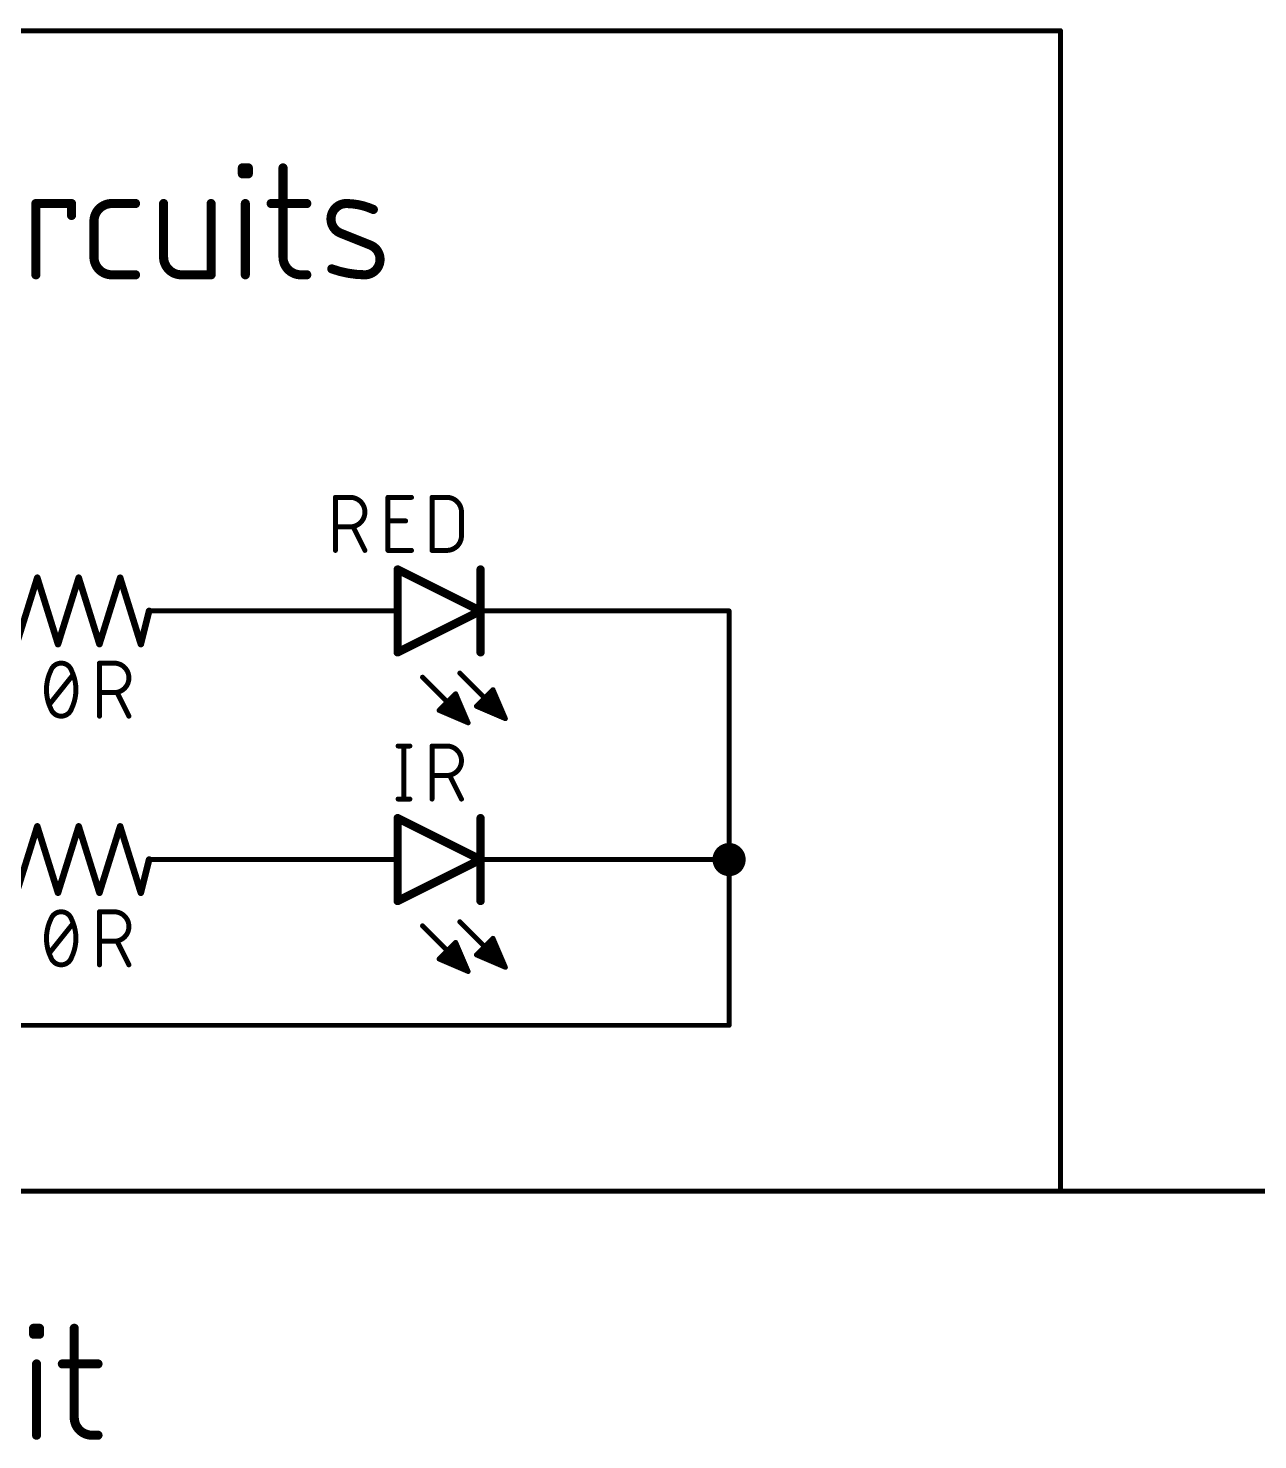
# Model space of a CAD drawing. Extents: x 0 to 150, y 0 to 89.
# Drawn here: x 42.01 to 79.71, y 45.72 to 88.98 of the extents above; entities that cross this region are included whole.
import ezdxf

# ---------------------------------------------------------------- set-up
doc = ezdxf.new("R2010")
doc.units = 0
for name, color, linetype in [('91', 122, 'CONTINUOUS'), ('94', 12, 'CONTINUOUS'), ('95', 251, 'CONTINUOUS'), ('96', 251, 'CONTINUOUS'), ('97', 251, 'CONTINUOUS')]:
    doc.layers.add(name, color=color, linetype=linetype)

msp = doc.modelspace()

# ---------------------------------------------------------------- linework, layer by layer
at = {"layer": '91', "const_width": 0.1524}
for points in [[(48.26, 71.12), (50.8, 71.12)], [(63.5, 71.12), (58.42, 71.12)], [(63.5, 63.5), (63.5, 71.12)], [(48.26, 63.5), (50.8, 63.5)], [(63.5, 63.5), (58.42, 63.5)], [(63.5, 58.42), (63.5, 63.5)], [(20.32, 58.42), (63.5, 58.42)]]:
    msp.add_lwpolyline(points, dxfattribs=at)
at = {"layer": '91'}
for points, const_width in [([(48.26, 71.1581, 1), (48.26, 71.0819)], 0.0762), ([(50.8, 71.0819, 1), (50.8, 71.1581)], 0.0762), ([(58.42, 71.1581, 1), (58.42, 71.0819)], 0.0762), ([(63.5381, 71.12, 1), (63.4619, 71.12)], 0.0762), ([(63.5, 71.0819, 1), (63.5, 71.1581)], 0.0762), ([(63.5, 63.246, 1), (63.5, 63.754, 1), (63.5, 63.246)], 0.508), ([(48.26, 63.5381, 1), (48.26, 63.4619)], 0.0762), ([(50.8, 63.4619, 1), (50.8, 63.5381)], 0.0762), ([(58.42, 63.5381, 1), (58.42, 63.4619)], 0.0762), ([(63.5381, 63.5, 1), (63.4619, 63.5)], 0.0762), ([(63.4619, 63.5, 1), (63.5381, 63.5)], 0.0762), ([(63.5, 63.4619, 1), (63.5, 63.5381)], 0.0762), ([(63.4619, 58.42, 1), (63.5381, 58.42)], 0.0762), ([(63.5, 58.3819, 1), (63.5, 58.4581)], 0.0762)]:
    msp.add_lwpolyline(points, format="xyb", dxfattribs=dict(at, const_width=const_width))
at = {"layer": '94'}
for points, const_width in [([(53.34, 72.39), (55.88, 71.12)], 0.254), ([(53.34, 72.39), (53.34, 71.12)], 0.254), ([(55.88, 72.39), (55.88, 71.12)], 0.254), ([(41.656, 70.104), (42.291, 72.136)], 0.2032), ([(42.291, 72.136), (42.926, 70.104)], 0.2032), ([(42.926, 70.104), (43.561, 72.136)], 0.2032), ([(43.561, 72.136), (44.196, 70.104)], 0.2032), ([(44.196, 70.104), (44.831, 72.136)], 0.2032), ([(44.831, 72.136), (45.466, 70.104)], 0.2032), ([(45.466, 70.104), (45.72, 71.12)], 0.2032), ([(48.26, 71.12), (45.72, 71.12)], 0.1524), ([(50.8, 71.12), (53.34, 71.12)], 0.1524), ([(55.88, 71.12), (53.34, 69.85)], 0.254), ([(53.34, 71.12), (53.34, 69.85)], 0.254), ([(55.88, 71.12), (55.88, 69.85)], 0.254), ([(58.42, 71.12), (55.88, 71.12)], 0.1524), ([(55.245, 69.215), (56.642, 67.818)], 0.1524), ([(54.102, 69.088), (55.499, 67.691)], 0.1524), ([(55.753, 68.199), (56.261, 68.707)], 0.1524), ([(56.261, 68.707), (56.642, 67.818)], 0.1524), ([(54.61, 68.072), (55.118, 68.58)], 0.1524), ([(54.864, 67.9631), (54.864, 68.326)], 0.1524), ([(55.0164, 67.8978), (55.0164, 68.4784)], 0.1524), ([(55.118, 68.58), (55.499, 67.691)], 0.1524), ([(55.1688, 67.8325), (55.1688, 68.4615)], 0.1524), ([(55.9308, 68.1228), (55.9308, 68.3768)], 0.1524), ([(56.0832, 68.0575), (56.0832, 68.5292)], 0.1524), ([(56.2356, 67.9922), (56.2356, 68.6816)], 0.1524), ([(56.388, 67.9269), (56.388, 68.4107)], 0.1524), ([(55.499, 67.691), (54.61, 68.072)], 0.1524), ([(54.7116, 68.0285), (54.7116, 68.1736)], 0.1524), ([(55.3212, 67.7672), (55.3212, 68.1059)], 0.1524), ([(56.642, 67.818), (55.753, 68.199)], 0.1524), ([(55.7784, 68.1881), (55.7784, 68.2244)], 0.1524), ([(56.5404, 67.8615), (56.5404, 68.0551)], 0.1524), ([(55.4736, 67.7019), (55.4736, 67.7503)], 0.1524), ([(53.34, 64.77), (55.88, 63.5)], 0.254), ([(53.34, 64.77), (53.34, 63.5)], 0.254), ([(55.88, 64.77), (55.88, 63.5)], 0.254), ([(41.656, 62.484), (42.291, 64.516)], 0.2032), ([(42.291, 64.516), (42.926, 62.484)], 0.2032), ([(42.926, 62.484), (43.561, 64.516)], 0.2032), ([(43.561, 64.516), (44.196, 62.484)], 0.2032), ([(44.196, 62.484), (44.831, 64.516)], 0.2032), ([(44.831, 64.516), (45.466, 62.484)], 0.2032), ([(45.466, 62.484), (45.72, 63.5)], 0.2032), ([(55.88, 63.5), (53.34, 62.23)], 0.254), ([(53.34, 63.5), (53.34, 62.23)], 0.254), ([(55.88, 63.5), (55.88, 62.23)], 0.254), ([(48.26, 63.5), (45.72, 63.5)], 0.1524), ([(50.8, 63.5), (53.34, 63.5)], 0.1524), ([(58.42, 63.5), (55.88, 63.5)], 0.1524), ([(54.102, 61.468), (55.499, 60.071)], 0.1524), ([(55.245, 61.595), (56.642, 60.198)], 0.1524), ([(54.61, 60.452), (55.118, 60.96)], 0.1524), ([(55.118, 60.96), (55.499, 60.071)], 0.1524), ([(55.753, 60.579), (56.261, 61.087)], 0.1524), ([(56.2356, 60.3722), (56.2356, 61.0616)], 0.1524), ([(56.261, 61.087), (56.642, 60.198)], 0.1524), ([(54.7116, 60.4085), (54.7116, 60.5536)], 0.1524), ([(54.864, 60.3431), (54.864, 60.706)], 0.1524), ([(55.0164, 60.2778), (55.0164, 60.8584)], 0.1524), ([(55.1688, 60.2125), (55.1688, 60.8415)], 0.1524), ([(55.3212, 60.1472), (55.3212, 60.4859)], 0.1524), ([(56.642, 60.198), (55.753, 60.579)], 0.1524), ([(55.7784, 60.5681), (55.7784, 60.6044)], 0.1524), ([(55.9308, 60.5028), (55.9308, 60.7568)], 0.1524), ([(56.0832, 60.4375), (56.0832, 60.9092)], 0.1524), ([(56.388, 60.3069), (56.388, 60.7907)], 0.1524), ([(55.499, 60.071), (54.61, 60.452)], 0.1524), ([(55.4736, 60.0819), (55.4736, 60.1303)], 0.1524), ([(56.5404, 60.2415), (56.5404, 60.4351)], 0.1524)]:
    msp.add_lwpolyline(points, dxfattribs=dict(at, const_width=const_width))
for points, const_width in [([(53.3684, 72.4468, 1), (53.3116, 72.3332)], 0.127), ([(53.4035, 72.39, 1), (53.2765, 72.39)], 0.127), ([(55.9435, 72.39, 1), (55.8165, 72.39)], 0.127), ([(42.3395, 72.1512, 1), (42.2425, 72.1208)], 0.1016), ([(42.3395, 72.1208, 1), (42.2425, 72.1512)], 0.1016), ([(43.6095, 72.1512, 1), (43.5125, 72.1208)], 0.1016), ([(43.6095, 72.1208, 1), (43.5125, 72.1512)], 0.1016), ([(44.8795, 72.1512, 1), (44.7825, 72.1208)], 0.1016), ([(44.8795, 72.1208, 1), (44.7825, 72.1512)], 0.1016), ([(45.7693, 71.1077, 1), (45.6707, 71.1323)], 0.1016), ([(45.72, 71.1581, 1), (45.72, 71.0819)], 0.0762), ([(48.26, 71.0819, 1), (48.26, 71.1581)], 0.0762), ([(50.8, 71.1581, 1), (50.8, 71.0819)], 0.0762), ([(53.4035, 71.12, 1), (53.2765, 71.12)], 0.127), ([(53.2765, 71.12, 1), (53.4035, 71.12)], 0.127), ([(53.34, 71.0819, 1), (53.34, 71.1581)], 0.0762), ([(55.9435, 71.12, 1), (55.8165, 71.12)], 0.127), ([(55.8165, 71.12, 1), (55.9435, 71.12)], 0.127), ([(55.9084, 71.0632, 1), (55.8516, 71.1768)], 0.127), ([(55.8516, 71.0632, 1), (55.9084, 71.1768)], 0.127), ([(55.88, 71.1581, 1), (55.88, 71.0819)], 0.0762), ([(58.42, 71.0819, 1), (58.42, 71.1581)], 0.0762), ([(42.8775, 70.1192, 1), (42.9745, 70.0888)], 0.1016), ([(42.8775, 70.0888, 1), (42.9745, 70.1192)], 0.1016), ([(44.1475, 70.1192, 1), (44.2445, 70.0888)], 0.1016), ([(44.1475, 70.0888, 1), (44.2445, 70.1192)], 0.1016), ([(45.4167, 70.1163, 1), (45.5153, 70.0917)], 0.1016), ([(45.4175, 70.0888, 1), (45.5145, 70.1192)], 0.1016), ([(53.3116, 69.9068, 1), (53.3684, 69.7932)], 0.127), ([(53.2765, 69.85, 1), (53.4035, 69.85)], 0.127), ([(55.8165, 69.85, 1), (55.9435, 69.85)], 0.127), ([(55.2719, 69.2419, 1), (55.2181, 69.1881)], 0.0762), ([(54.1289, 69.1149, 1), (54.0751, 69.0611)], 0.0762), ([(56.296, 68.722, 1), (56.226, 68.692)], 0.0762), ([(56.2879, 68.6801, 1), (56.2341, 68.7339)], 0.0762), ([(54.9021, 68.326, 1), (54.8259, 68.326)], 0.0762), ([(55.0545, 68.4784, 1), (54.9783, 68.4784)], 0.0762), ([(55.153, 68.595, 1), (55.083, 68.565)], 0.0762), ([(55.1449, 68.5531, 1), (55.0911, 68.6069)], 0.0762), ([(55.2069, 68.4615, 1), (55.1307, 68.4615)], 0.0762), ([(55.9689, 68.3768, 1), (55.8927, 68.3768)], 0.0762), ([(56.1213, 68.5292, 1), (56.0451, 68.5292)], 0.0762), ([(56.2737, 68.6816, 1), (56.1975, 68.6816)], 0.0762), ([(56.4261, 68.4107, 1), (56.3499, 68.4107)], 0.0762), ([(54.625, 68.107, 1), (54.595, 68.037)], 0.0762), ([(54.5831, 68.0989, 1), (54.6369, 68.0451)], 0.0762), ([(54.7497, 68.1736, 1), (54.6735, 68.1736)], 0.0762), ([(54.6735, 68.0285, 1), (54.7497, 68.0285)], 0.0762), ([(54.8259, 67.9631, 1), (54.9021, 67.9631)], 0.0762), ([(54.9783, 67.8978, 1), (55.0545, 67.8978)], 0.0762), ([(55.3593, 68.1059, 1), (55.2831, 68.1059)], 0.0762), ([(55.768, 68.234, 1), (55.738, 68.164)], 0.0762), ([(55.7261, 68.2259, 1), (55.7799, 68.1721)], 0.0762), ([(55.8165, 68.2244, 1), (55.7403, 68.2244)], 0.0762), ([(55.7403, 68.1881, 1), (55.8165, 68.1881)], 0.0762), ([(55.8927, 68.1228, 1), (55.9689, 68.1228)], 0.0762), ([(56.0451, 68.0575, 1), (56.1213, 68.0575)], 0.0762), ([(56.1975, 67.9922, 1), (56.2737, 67.9922)], 0.0762), ([(56.3499, 67.9269, 1), (56.4261, 67.9269)], 0.0762), ([(56.5785, 68.0551, 1), (56.5023, 68.0551)], 0.0762), ([(55.1307, 67.8325, 1), (55.2069, 67.8325)], 0.0762), ([(55.2831, 67.7672, 1), (55.3593, 67.7672)], 0.0762), ([(55.5117, 67.7503, 1), (55.4355, 67.7503)], 0.0762), ([(55.4355, 67.7019, 1), (55.5117, 67.7019)], 0.0762), ([(55.464, 67.676, 1), (55.534, 67.706)], 0.0762), ([(55.4721, 67.6641, 1), (55.5259, 67.7179)], 0.0762), ([(55.484, 67.656, 1), (55.514, 67.726)], 0.0762), ([(56.5023, 67.8615, 1), (56.5785, 67.8615)], 0.0762), ([(56.607, 67.803, 1), (56.677, 67.833)], 0.0762), ([(56.6151, 67.7911, 1), (56.6689, 67.8449)], 0.0762), ([(56.627, 67.783, 1), (56.657, 67.853)], 0.0762), ([(53.3684, 64.8268, 1), (53.3116, 64.7132)], 0.127), ([(53.4035, 64.77, 1), (53.2765, 64.77)], 0.127), ([(55.9435, 64.77, 1), (55.8165, 64.77)], 0.127), ([(42.3395, 64.5312, 1), (42.2425, 64.5008)], 0.1016), ([(42.3395, 64.5008, 1), (42.2425, 64.5312)], 0.1016), ([(43.6095, 64.5312, 1), (43.5125, 64.5008)], 0.1016), ([(43.6095, 64.5008, 1), (43.5125, 64.5312)], 0.1016), ([(44.8795, 64.5312, 1), (44.7825, 64.5008)], 0.1016), ([(44.8795, 64.5008, 1), (44.7825, 64.5312)], 0.1016), ([(45.7693, 63.4877, 1), (45.6707, 63.5123)], 0.1016), ([(53.4035, 63.5, 1), (53.2765, 63.5)], 0.127), ([(55.9435, 63.5, 1), (55.8165, 63.5)], 0.127), ([(55.9084, 63.4432, 1), (55.8516, 63.5568)], 0.127), ([(55.8516, 63.4432, 1), (55.9084, 63.5568)], 0.127), ([(45.72, 63.5381, 1), (45.72, 63.4619)], 0.0762), ([(48.26, 63.4619, 1), (48.26, 63.5381)], 0.0762), ([(50.8, 63.5381, 1), (50.8, 63.4619)], 0.0762), ([(53.2765, 63.5, 1), (53.4035, 63.5)], 0.127), ([(53.34, 63.4619, 1), (53.34, 63.5381)], 0.0762), ([(55.8165, 63.5, 1), (55.9435, 63.5)], 0.127), ([(55.88, 63.5381, 1), (55.88, 63.4619)], 0.0762), ([(58.42, 63.4619, 1), (58.42, 63.5381)], 0.0762), ([(42.8775, 62.4992, 1), (42.9745, 62.4688)], 0.1016), ([(42.8775, 62.4688, 1), (42.9745, 62.4992)], 0.1016), ([(44.1475, 62.4992, 1), (44.2445, 62.4688)], 0.1016), ([(44.1475, 62.4688, 1), (44.2445, 62.4992)], 0.1016), ([(45.4167, 62.4963, 1), (45.5153, 62.4717)], 0.1016), ([(45.4175, 62.4688, 1), (45.5145, 62.4992)], 0.1016), ([(53.3116, 62.2868, 1), (53.3684, 62.1732)], 0.127), ([(53.2765, 62.23, 1), (53.4035, 62.23)], 0.127), ([(55.8165, 62.23, 1), (55.9435, 62.23)], 0.127), ([(54.1289, 61.4949, 1), (54.0751, 61.4411)], 0.0762), ([(55.2719, 61.6219, 1), (55.2181, 61.5681)], 0.0762), ([(55.153, 60.975, 1), (55.083, 60.945)], 0.0762), ([(55.1449, 60.9331, 1), (55.0911, 60.9869)], 0.0762), ([(56.2737, 61.0616, 1), (56.1975, 61.0616)], 0.0762), ([(56.296, 61.102, 1), (56.226, 61.072)], 0.0762), ([(56.2879, 61.0601, 1), (56.2341, 61.1139)], 0.0762), ([(54.7497, 60.5536, 1), (54.6735, 60.5536)], 0.0762), ([(54.9021, 60.706, 1), (54.8259, 60.706)], 0.0762), ([(55.0545, 60.8584, 1), (54.9783, 60.8584)], 0.0762), ([(55.2069, 60.8415, 1), (55.1307, 60.8415)], 0.0762), ([(55.3593, 60.4859, 1), (55.2831, 60.4859)], 0.0762), ([(55.768, 60.614, 1), (55.738, 60.544)], 0.0762), ([(55.7261, 60.6059, 1), (55.7799, 60.5521)], 0.0762), ([(55.8165, 60.6044, 1), (55.7403, 60.6044)], 0.0762), ([(55.7403, 60.5681, 1), (55.8165, 60.5681)], 0.0762), ([(55.9689, 60.7568, 1), (55.8927, 60.7568)], 0.0762), ([(56.1213, 60.9092, 1), (56.0451, 60.9092)], 0.0762), ([(56.4261, 60.7907, 1), (56.3499, 60.7907)], 0.0762), ([(54.625, 60.487, 1), (54.595, 60.417)], 0.0762), ([(54.5831, 60.4789, 1), (54.6369, 60.4251)], 0.0762), ([(54.6735, 60.4085, 1), (54.7497, 60.4085)], 0.0762), ([(54.8259, 60.3431, 1), (54.9021, 60.3431)], 0.0762), ([(54.9783, 60.2778, 1), (55.0545, 60.2778)], 0.0762), ([(55.1307, 60.2125, 1), (55.2069, 60.2125)], 0.0762), ([(55.2831, 60.1472, 1), (55.3593, 60.1472)], 0.0762), ([(55.5117, 60.1303, 1), (55.4355, 60.1303)], 0.0762), ([(55.4721, 60.0441, 1), (55.5259, 60.0979)], 0.0762), ([(55.484, 60.036, 1), (55.514, 60.106)], 0.0762), ([(55.8927, 60.5028, 1), (55.9689, 60.5028)], 0.0762), ([(56.0451, 60.4375, 1), (56.1213, 60.4375)], 0.0762), ([(56.1975, 60.3722, 1), (56.2737, 60.3722)], 0.0762), ([(56.3499, 60.3069, 1), (56.4261, 60.3069)], 0.0762), ([(56.5785, 60.4351, 1), (56.5023, 60.4351)], 0.0762), ([(56.5023, 60.2415, 1), (56.5785, 60.2415)], 0.0762), ([(56.607, 60.183, 1), (56.677, 60.213)], 0.0762), ([(56.6151, 60.1711, 1), (56.6689, 60.2249)], 0.0762), ([(56.627, 60.163, 1), (56.657, 60.233)], 0.0762), ([(55.4355, 60.0819, 1), (55.5117, 60.0819)], 0.0762), ([(55.464, 60.056, 1), (55.534, 60.086)], 0.0762)]:
    msp.add_lwpolyline(points, format="xyb", dxfattribs=dict(at, const_width=const_width))
at = {"layer": '95', "const_width": 0.1524}
for points in [[(51.4319, 72.9742), (51.4319, 74.5998)], [(51.4319, 74.5998), (51.8835, 74.5998)], [(53.041, 72.9742), (53.041, 74.5998)], [(53.041, 74.5998), (53.7635, 74.5998)], [(54.3927, 72.9742), (54.3927, 74.5998)], [(54.3927, 74.5998), (54.8442, 74.5998)], [(55.2958, 74.1482), (55.2958, 73.4258)], [(51.8835, 73.6967), (51.4319, 73.6967)], [(52.335, 72.9742), (51.9738, 73.6967)], [(53.041, 73.8773), (53.5828, 73.8773)], [(53.7635, 72.9742), (53.041, 72.9742)], [(54.8442, 72.9742), (54.3927, 72.9742)], [(53.3519, 66.9798), (53.7131, 66.9798)], [(53.5325, 66.9798), (53.5325, 65.3542)], [(54.3927, 65.3542), (54.3927, 66.9798)], [(54.3927, 66.9798), (54.8442, 66.9798)], [(54.8442, 66.0767), (54.3927, 66.0767)], [(55.2958, 65.3542), (54.9346, 66.0767)], [(53.3519, 65.3542), (53.7131, 65.3542)]]:
    msp.add_lwpolyline(points, dxfattribs=at)
at = {"layer": '95'}
for points, const_width in [([(51.47, 74.5998, 1), (51.3938, 74.5998)], 0.0762), ([(51.4319, 74.6379, 1), (51.4319, 74.5617)], 0.0762), ([(51.8835, 73.6967, 1), (51.8835, 74.5998)], 0.1524), ([(51.8835, 74.6379, 1), (51.8835, 74.5617)], 0.0762), ([(51.8835, 74.5617, 1), (51.8835, 74.6379)], 0.0762), ([(53.0791, 74.5998, 1), (53.0029, 74.5998)], 0.0762), ([(53.041, 74.6379, 1), (53.041, 74.5617)], 0.0762), ([(53.7635, 74.5617, 1), (53.7635, 74.6379)], 0.0762), ([(54.4308, 74.5998, 1), (54.3546, 74.5998)], 0.0762), ([(54.3927, 74.6379, 1), (54.3927, 74.5617)], 0.0762), ([(55.2958, 74.1482, 0.4142), (54.8442, 74.5998)], 0.1524), ([(54.8442, 74.6379, 1), (54.8442, 74.5617)], 0.0762), ([(54.8442, 74.5617, 1), (54.8442, 74.6379)], 0.0762), ([(55.3339, 74.1482, 1), (55.2577, 74.1482)], 0.0762), ([(55.2577, 74.1482, 1), (55.3339, 74.1482)], 0.0762), ([(51.4319, 73.7348, 1), (51.4319, 73.6586)], 0.0762), ([(51.8835, 73.7348, 1), (51.8835, 73.6586)], 0.0762), ([(51.8835, 73.6586, 1), (51.8835, 73.7348)], 0.0762), ([(52.0079, 73.7137, 1), (51.9397, 73.6796)], 0.0762), ([(53.041, 73.9154, 1), (53.041, 73.8392)], 0.0762), ([(53.5828, 73.8392, 1), (53.5828, 73.9154)], 0.0762), ([(54.8442, 72.9742, 0.4142), (55.2958, 73.4258)], 0.1524), ([(55.3339, 73.4258, 1), (55.2577, 73.4258)], 0.0762), ([(55.2577, 73.4258, 1), (55.3339, 73.4258)], 0.0762), ([(51.3938, 72.9742, 1), (51.47, 72.9742)], 0.0762), ([(52.3009, 72.9572, 1), (52.3691, 72.9912)], 0.0762), ([(53.041, 73.0123, 1), (53.041, 72.9361)], 0.0762), ([(53.0029, 72.9742, 1), (53.0791, 72.9742)], 0.0762), ([(53.7635, 72.9361, 1), (53.7635, 73.0123)], 0.0762), ([(54.3927, 73.0123, 1), (54.3927, 72.9361)], 0.0762), ([(54.3546, 72.9742, 1), (54.4308, 72.9742)], 0.0762), ([(54.8442, 73.0123, 1), (54.8442, 72.9361)], 0.0762), ([(54.8442, 72.9361, 1), (54.8442, 73.0123)], 0.0762), ([(53.3519, 67.0179, 1), (53.3519, 66.9417)], 0.0762), ([(53.5706, 66.9798, 1), (53.4944, 66.9798)], 0.0762), ([(53.7131, 66.9417, 1), (53.7131, 67.0179)], 0.0762), ([(54.4308, 66.9798, 1), (54.3546, 66.9798)], 0.0762), ([(54.3927, 67.0179, 1), (54.3927, 66.9417)], 0.0762), ([(54.8442, 66.0767, 1), (54.8442, 66.9798)], 0.1524), ([(54.8442, 67.0179, 1), (54.8442, 66.9417)], 0.0762), ([(54.8442, 66.9417, 1), (54.8442, 67.0179)], 0.0762), ([(54.3927, 66.1148, 1), (54.3927, 66.0386)], 0.0762), ([(54.8442, 66.1148, 1), (54.8442, 66.0386)], 0.0762), ([(54.8442, 66.0386, 1), (54.8442, 66.1148)], 0.0762), ([(54.9686, 66.0937, 1), (54.9005, 66.0596)], 0.0762), ([(53.3519, 65.3923, 1), (53.3519, 65.3161)], 0.0762), ([(53.4944, 65.3542, 1), (53.5706, 65.3542)], 0.0762), ([(53.7131, 65.3161, 1), (53.7131, 65.3923)], 0.0762), ([(54.3546, 65.3542, 1), (54.4308, 65.3542)], 0.0762), ([(55.2617, 65.3372, 1), (55.3299, 65.3712)], 0.0762)]:
    msp.add_lwpolyline(points, format="xyb", dxfattribs=dict(at, const_width=const_width))
at = {"layer": '96'}
for points, const_width in [([(42.7079, 69.294, 0.1139), (42.5724, 68.707)], 0.1524), ([(43.024, 69.5198, 0.3205), (42.7079, 69.294)], 0.1524), ([(42.6719, 69.3064, 1), (42.7439, 69.2817)], 0.0762), ([(42.7422, 69.2773, 1), (42.6737, 69.3107)], 0.0762), ([(43.3401, 69.294, 0.3205), (43.024, 69.5198)], 0.1524), ([(43.024, 69.5579, 1), (43.024, 69.4817)], 0.0762), ([(43.024, 69.4817, 1), (43.024, 69.5579)], 0.0762), ([(43.3743, 69.3107, 1), (43.3058, 69.2773)], 0.0762), ([(43.4756, 68.707, 0.1139), (43.3401, 69.294)], 0.1524), ([(43.304, 69.2817, 1), (43.3761, 69.3064)], 0.0762), ([(43.415, 69.1348, 1), (43.3555, 69.1824)], 0.0762), ([(44.2349, 69.5198, 1), (44.1587, 69.5198)], 0.0762), ([(44.1968, 69.5579, 1), (44.1968, 69.4817)], 0.0762), ([(44.6484, 68.6167, 1), (44.6484, 69.5198)], 0.1524), ([(44.6484, 69.5579, 1), (44.6484, 69.4817)], 0.0762), ([(44.6484, 69.4817, 1), (44.6484, 69.5579)], 0.0762), ([(42.5724, 68.707, 0.1139), (42.7079, 68.12)], 0.1524), ([(42.6105, 68.707, 1), (42.5343, 68.707)], 0.0762), ([(43.3401, 68.12, 0.1139), (43.4756, 68.707)], 0.1524), ([(43.5137, 68.707, 1), (43.4375, 68.707)], 0.0762), ([(42.5343, 68.707, 1), (42.6105, 68.707)], 0.0762), ([(43.4375, 68.707, 1), (43.5137, 68.707)], 0.0762), ([(44.1968, 68.6548, 1), (44.1968, 68.5786)], 0.0762), ([(44.6484, 68.6548, 1), (44.6484, 68.5786)], 0.0762), ([(44.6484, 68.5786, 1), (44.6484, 68.6548)], 0.0762), ([(44.7728, 68.6337, 1), (44.7046, 68.5996)], 0.0762), ([(42.633, 68.2792, 1), (42.6925, 68.2316)], 0.0762), ([(42.7079, 68.12, 0.3205), (43.024, 67.8942)], 0.1524), ([(42.7439, 68.1323, 1), (42.6719, 68.1076)], 0.0762), ([(42.6737, 68.1033, 1), (42.7422, 68.1367)], 0.0762), ([(43.024, 67.8942, 0.3205), (43.3401, 68.12)], 0.1524), ([(43.024, 67.9323, 1), (43.024, 67.8561)], 0.0762), ([(43.024, 67.8561, 1), (43.024, 67.9323)], 0.0762), ([(43.3058, 68.1367, 1), (43.3743, 68.1033)], 0.0762), ([(43.3761, 68.1076, 1), (43.304, 68.1323)], 0.0762), ([(44.1587, 67.8942, 1), (44.2349, 67.8942)], 0.0762), ([(45.0659, 67.8772, 1), (45.134, 67.9112)], 0.0762), ([(43.024, 61.8998, 0.3205), (42.7079, 61.674)], 0.1524), ([(43.3401, 61.674, 0.3205), (43.024, 61.8998)], 0.1524), ([(43.024, 61.9379, 1), (43.024, 61.8617)], 0.0762), ([(43.024, 61.8617, 1), (43.024, 61.9379)], 0.0762), ([(44.2349, 61.8998, 1), (44.1587, 61.8998)], 0.0762), ([(44.1968, 61.9379, 1), (44.1968, 61.8617)], 0.0762), ([(44.6484, 60.9967, 1), (44.6484, 61.8998)], 0.1524), ([(44.6484, 61.9379, 1), (44.6484, 61.8617)], 0.0762), ([(44.6484, 61.8617, 1), (44.6484, 61.9379)], 0.0762), ([(42.7079, 61.674, 0.1139), (42.5724, 61.087)], 0.1524), ([(42.6719, 61.6864, 1), (42.7439, 61.6617)], 0.0762), ([(42.7422, 61.6573, 1), (42.6737, 61.6907)], 0.0762), ([(43.3743, 61.6907, 1), (43.3058, 61.6573)], 0.0762), ([(43.4756, 61.087, 0.1139), (43.3401, 61.674)], 0.1524), ([(43.304, 61.6617, 1), (43.3761, 61.6864)], 0.0762), ([(43.415, 61.5148, 1), (43.3555, 61.5624)], 0.0762), ([(42.5724, 61.087, 0.1139), (42.7079, 60.5)], 0.1524), ([(42.6105, 61.087, 1), (42.5343, 61.087)], 0.0762), ([(42.5343, 61.087, 1), (42.6105, 61.087)], 0.0762), ([(43.3401, 60.5, 0.1139), (43.4756, 61.087)], 0.1524), ([(43.5137, 61.087, 1), (43.4375, 61.087)], 0.0762), ([(43.4375, 61.087, 1), (43.5137, 61.087)], 0.0762), ([(44.1968, 61.0348, 1), (44.1968, 60.9586)], 0.0762), ([(44.6484, 61.0348, 1), (44.6484, 60.9586)], 0.0762), ([(44.6484, 60.9586, 1), (44.6484, 61.0348)], 0.0762), ([(44.7728, 61.0137, 1), (44.7046, 60.9796)], 0.0762), ([(42.633, 60.6592, 1), (42.6925, 60.6116)], 0.0762), ([(42.7079, 60.5, 0.3205), (43.024, 60.2742)], 0.1524), ([(42.7439, 60.5123, 1), (42.6719, 60.4876)], 0.0762), ([(43.024, 60.2742, 0.3205), (43.3401, 60.5)], 0.1524), ([(43.3761, 60.4876, 1), (43.304, 60.5123)], 0.0762), ([(42.6737, 60.4833, 1), (42.7422, 60.5167)], 0.0762), ([(43.024, 60.3123, 1), (43.024, 60.2361)], 0.0762), ([(43.024, 60.2361, 1), (43.024, 60.3123)], 0.0762), ([(43.3058, 60.5167, 1), (43.3743, 60.4833)], 0.0762), ([(44.1587, 60.2742, 1), (44.2349, 60.2742)], 0.0762), ([(45.0659, 60.2572, 1), (45.134, 60.2912)], 0.0762)]:
    msp.add_lwpolyline(points, format="xyb", dxfattribs=dict(at, const_width=const_width))
at = {"layer": '96', "const_width": 0.1524}
for points in [[(42.6628, 68.2554), (43.3852, 69.1586)], [(44.1968, 67.8942), (44.1968, 69.5198)], [(44.1968, 69.5198), (44.6484, 69.5198)], [(44.6484, 68.6167), (44.1968, 68.6167)], [(45.0999, 67.8942), (44.7387, 68.6167)], [(44.1968, 60.2742), (44.1968, 61.8998)], [(44.1968, 61.8998), (44.6484, 61.8998)], [(42.6628, 60.6354), (43.3852, 61.5386)], [(44.6484, 60.9967), (44.1968, 60.9967)], [(45.0999, 60.2742), (44.7387, 60.9967)]]:
    msp.add_lwpolyline(points, dxfattribs=at)
at = {"layer": '97'}
for points, const_width in [([(0, 88.9), (73.66, 88.9)], 0.1524), ([(73.66, 88.9), (73.66, 53.34)], 0.1524), ([(48.5782, 84.5143), (48.5782, 84.6963)], 0.2794), ([(48.5782, 84.6963), (48.7602, 84.6963)], 0.2794), ([(48.7602, 84.6963), (48.7602, 84.5143)], 0.2794), ([(49.8249, 84.6963), (49.8249, 81.9658)], 0.2794), ([(48.7602, 84.5143), (48.5782, 84.5143)], 0.2794), ([(42.2481, 81.4197), (42.2481, 83.6041)], 0.2794), ([(42.2481, 83.6041), (43.3403, 83.6041)], 0.2794), ([(43.3403, 83.6041), (43.3403, 83.24)], 0.2794), ([(44.5747, 83.6041), (45.3028, 83.6041)], 0.2794), ([(46.1631, 83.6041), (46.1631, 81.9658)], 0.2794), ([(47.6193, 81.4197), (47.6193, 83.6041)], 0.2794), ([(48.6692, 81.4197), (48.6692, 83.6041)], 0.2794), ([(49.4608, 83.6041), (50.553, 83.6041)], 0.2794), ([(44.0286, 81.9658), (44.0286, 83.058)], 0.2794), ([(52.5025, 82.3299), (51.5923, 82.6939)], 0.2794), ([(45.3028, 81.4197), (44.5747, 81.4197)], 0.2794), ([(46.7092, 81.4197), (47.6193, 81.4197)], 0.2794), ([(50.371, 81.4197), (50.553, 81.4197)], 0.2794), ([(73.66, 53.34), (0, 53.34)], 0.1524), ([(149.86, 53.34), (73.66, 53.34)], 0.1524), ([(42.1774, 48.9543), (42.1774, 49.1363)], 0.2794), ([(42.1774, 49.1363), (42.3594, 49.1363)], 0.2794), ([(42.3594, 48.9543), (42.1774, 48.9543)], 0.2794), ([(42.3594, 49.1363), (42.3594, 48.9543)], 0.2794), ([(43.4241, 49.1363), (43.4241, 46.4058)], 0.2794), ([(42.2684, 45.8597), (42.2684, 48.0441)], 0.2794), ([(43.06, 48.0441), (44.1522, 48.0441)], 0.2794), ([(43.9702, 45.8597), (44.1522, 45.8597)], 0.2794)]:
    msp.add_lwpolyline(points, dxfattribs=dict(at, const_width=const_width))
for points, const_width in [([(73.6981, 88.9, 1), (73.6219, 88.9)], 0.0762), ([(73.66, 88.8619, 1), (73.66, 88.9381)], 0.0762), ([(48.648, 84.6963, 1), (48.5083, 84.6963)], 0.1397), ([(48.5782, 84.7662, 1), (48.5782, 84.6265)], 0.1397), ([(48.8301, 84.6963, 1), (48.6904, 84.6963)], 0.1397), ([(48.7602, 84.6265, 1), (48.7602, 84.7662)], 0.1397), ([(49.8947, 84.6963, 1), (49.755, 84.6963)], 0.1397), ([(48.5083, 84.5143, 1), (48.648, 84.5143)], 0.1397), ([(48.5782, 84.5841, 1), (48.5782, 84.4444)], 0.1397), ([(48.6904, 84.5143, 1), (48.8301, 84.5143)], 0.1397), ([(48.7602, 84.4444, 1), (48.7602, 84.5841)], 0.1397), ([(42.3179, 83.6041, 1), (42.1782, 83.6041)], 0.1397), ([(42.2481, 83.674, 1), (42.2481, 83.5343)], 0.1397), ([(43.4101, 83.6041, 1), (43.2704, 83.6041)], 0.1397), ([(43.3403, 83.5343, 1), (43.3403, 83.674)], 0.1397), ([(44.5747, 83.6041, 0.4142), (44.0286, 83.058)], 0.2794), ([(44.5747, 83.674, 1), (44.5747, 83.5343)], 0.1397), ([(44.5747, 83.5343, 1), (44.5747, 83.674)], 0.1397), ([(45.3028, 83.5343, 1), (45.3028, 83.674)], 0.1397), ([(46.2329, 83.6041, 1), (46.0932, 83.6041)], 0.1397), ([(47.6892, 83.6041, 1), (47.5495, 83.6041)], 0.1397), ([(48.739, 83.6041, 1), (48.5993, 83.6041)], 0.1397), ([(49.4608, 83.674, 1), (49.4608, 83.5343)], 0.1397), ([(50.553, 83.5343, 1), (50.553, 83.674)], 0.1397), ([(51.7743, 83.6041, 0.8318), (51.5923, 82.6939)], 0.2794), ([(52.5935, 83.4221, 0.1025), (51.7743, 83.6041)], 0.2794), ([(51.7753, 83.6739, 1), (51.7733, 83.5343)], 0.1397), ([(51.7733, 83.5343, 1), (51.7753, 83.6739)], 0.1397), ([(52.5648, 83.3584, 1), (52.6222, 83.4858)], 0.1397), ([(43.2704, 83.24, 1), (43.4101, 83.24)], 0.1397), ([(44.0985, 83.058, 1), (43.9588, 83.058)], 0.1397), ([(43.9588, 83.058, 1), (44.0985, 83.058)], 0.1397), ([(51.6182, 82.7588, 1), (51.5664, 82.6291)], 0.1397), ([(51.5664, 82.6291, 1), (51.6182, 82.7588)], 0.1397), ([(52.3204, 81.4197, 0.8318), (52.5025, 82.3299)], 0.2794), ([(52.5284, 82.3947, 1), (52.4765, 82.265)], 0.1397), ([(52.4765, 82.265, 1), (52.5284, 82.3947)], 0.1397), ([(44.0286, 81.9658, 0.4142), (44.5747, 81.4197)], 0.2794), ([(44.0985, 81.9658, 1), (43.9588, 81.9658)], 0.1397), ([(43.9588, 81.9658, 1), (44.0985, 81.9658)], 0.1397), ([(46.2329, 81.9658, 1), (46.0932, 81.9658)], 0.1397), ([(46.0932, 81.9658, 1), (46.2329, 81.9658)], 0.1397), ([(46.1631, 81.9658, 0.4142), (46.7092, 81.4197)], 0.2794), ([(49.8947, 81.9658, 1), (49.755, 81.9658)], 0.1397), ([(49.755, 81.9658, 1), (49.8947, 81.9658)], 0.1397), ([(49.8249, 81.9658, 0.4142), (50.371, 81.4197)], 0.2794), ([(42.1782, 81.4197, 1), (42.3179, 81.4197)], 0.1397), ([(44.5747, 81.4896, 1), (44.5747, 81.3499)], 0.1397), ([(44.5747, 81.3499, 1), (44.5747, 81.4896)], 0.1397), ([(45.3028, 81.3499, 1), (45.3028, 81.4896)], 0.1397), ([(46.7092, 81.4896, 1), (46.7092, 81.3499)], 0.1397), ([(46.7092, 81.3499, 1), (46.7092, 81.4896)], 0.1397), ([(47.5495, 81.4197, 1), (47.6892, 81.4197)], 0.1397), ([(47.6193, 81.3499, 1), (47.6193, 81.4896)], 0.1397), ([(48.5993, 81.4197, 1), (48.739, 81.4197)], 0.1397), ([(50.371, 81.4896, 1), (50.371, 81.3499)], 0.1397), ([(50.371, 81.3499, 1), (50.371, 81.4896)], 0.1397), ([(50.553, 81.3499, 1), (50.553, 81.4896)], 0.1397), ([(51.3429, 81.6675, 1), (51.2956, 81.536)], 0.1397), ([(51.3192, 81.6017, 0.083), (52.3204, 81.4197)], 0.2794), ([(52.3214, 81.4895, 1), (52.3194, 81.3499)], 0.1397), ([(52.3194, 81.3499, 1), (52.3214, 81.4895)], 0.1397), ([(73.66, 53.3781, 1), (73.66, 53.3019)], 0.0762), ([(73.6219, 53.34, 1), (73.6981, 53.34)], 0.0762), ([(73.66, 53.3019, 1), (73.66, 53.3781)], 0.0762), ([(42.2472, 49.1363, 1), (42.1075, 49.1363)], 0.1397), ([(42.1075, 48.9543, 1), (42.2472, 48.9543)], 0.1397), ([(42.1774, 49.2062, 1), (42.1774, 49.0665)], 0.1397), ([(42.1774, 49.0241, 1), (42.1774, 48.8844)], 0.1397), ([(42.4293, 49.1363, 1), (42.2895, 49.1363)], 0.1397), ([(42.2895, 48.9543, 1), (42.4293, 48.9543)], 0.1397), ([(42.3594, 49.0665, 1), (42.3594, 49.2062)], 0.1397), ([(42.3594, 48.8844, 1), (42.3594, 49.0241)], 0.1397), ([(43.4939, 49.1363, 1), (43.3542, 49.1363)], 0.1397), ([(42.3382, 48.0441, 1), (42.1985, 48.0441)], 0.1397), ([(43.06, 48.114, 1), (43.06, 47.9742)], 0.1397), ([(44.1522, 47.9742, 1), (44.1522, 48.114)], 0.1397), ([(43.4939, 46.4058, 1), (43.3542, 46.4058)], 0.1397), ([(43.3542, 46.4058, 1), (43.4939, 46.4058)], 0.1397), ([(43.4241, 46.4058, 0.4142), (43.9702, 45.8597)], 0.2794), ([(42.1985, 45.8597, 1), (42.3382, 45.8597)], 0.1397), ([(43.9702, 45.9296, 1), (43.9702, 45.7899)], 0.1397), ([(43.9702, 45.7899, 1), (43.9702, 45.9296)], 0.1397), ([(44.1522, 45.7899, 1), (44.1522, 45.9296)], 0.1397)]:
    msp.add_lwpolyline(points, format="xyb", dxfattribs=dict(at, const_width=const_width))

doc.saveas('drawing.dxf')
